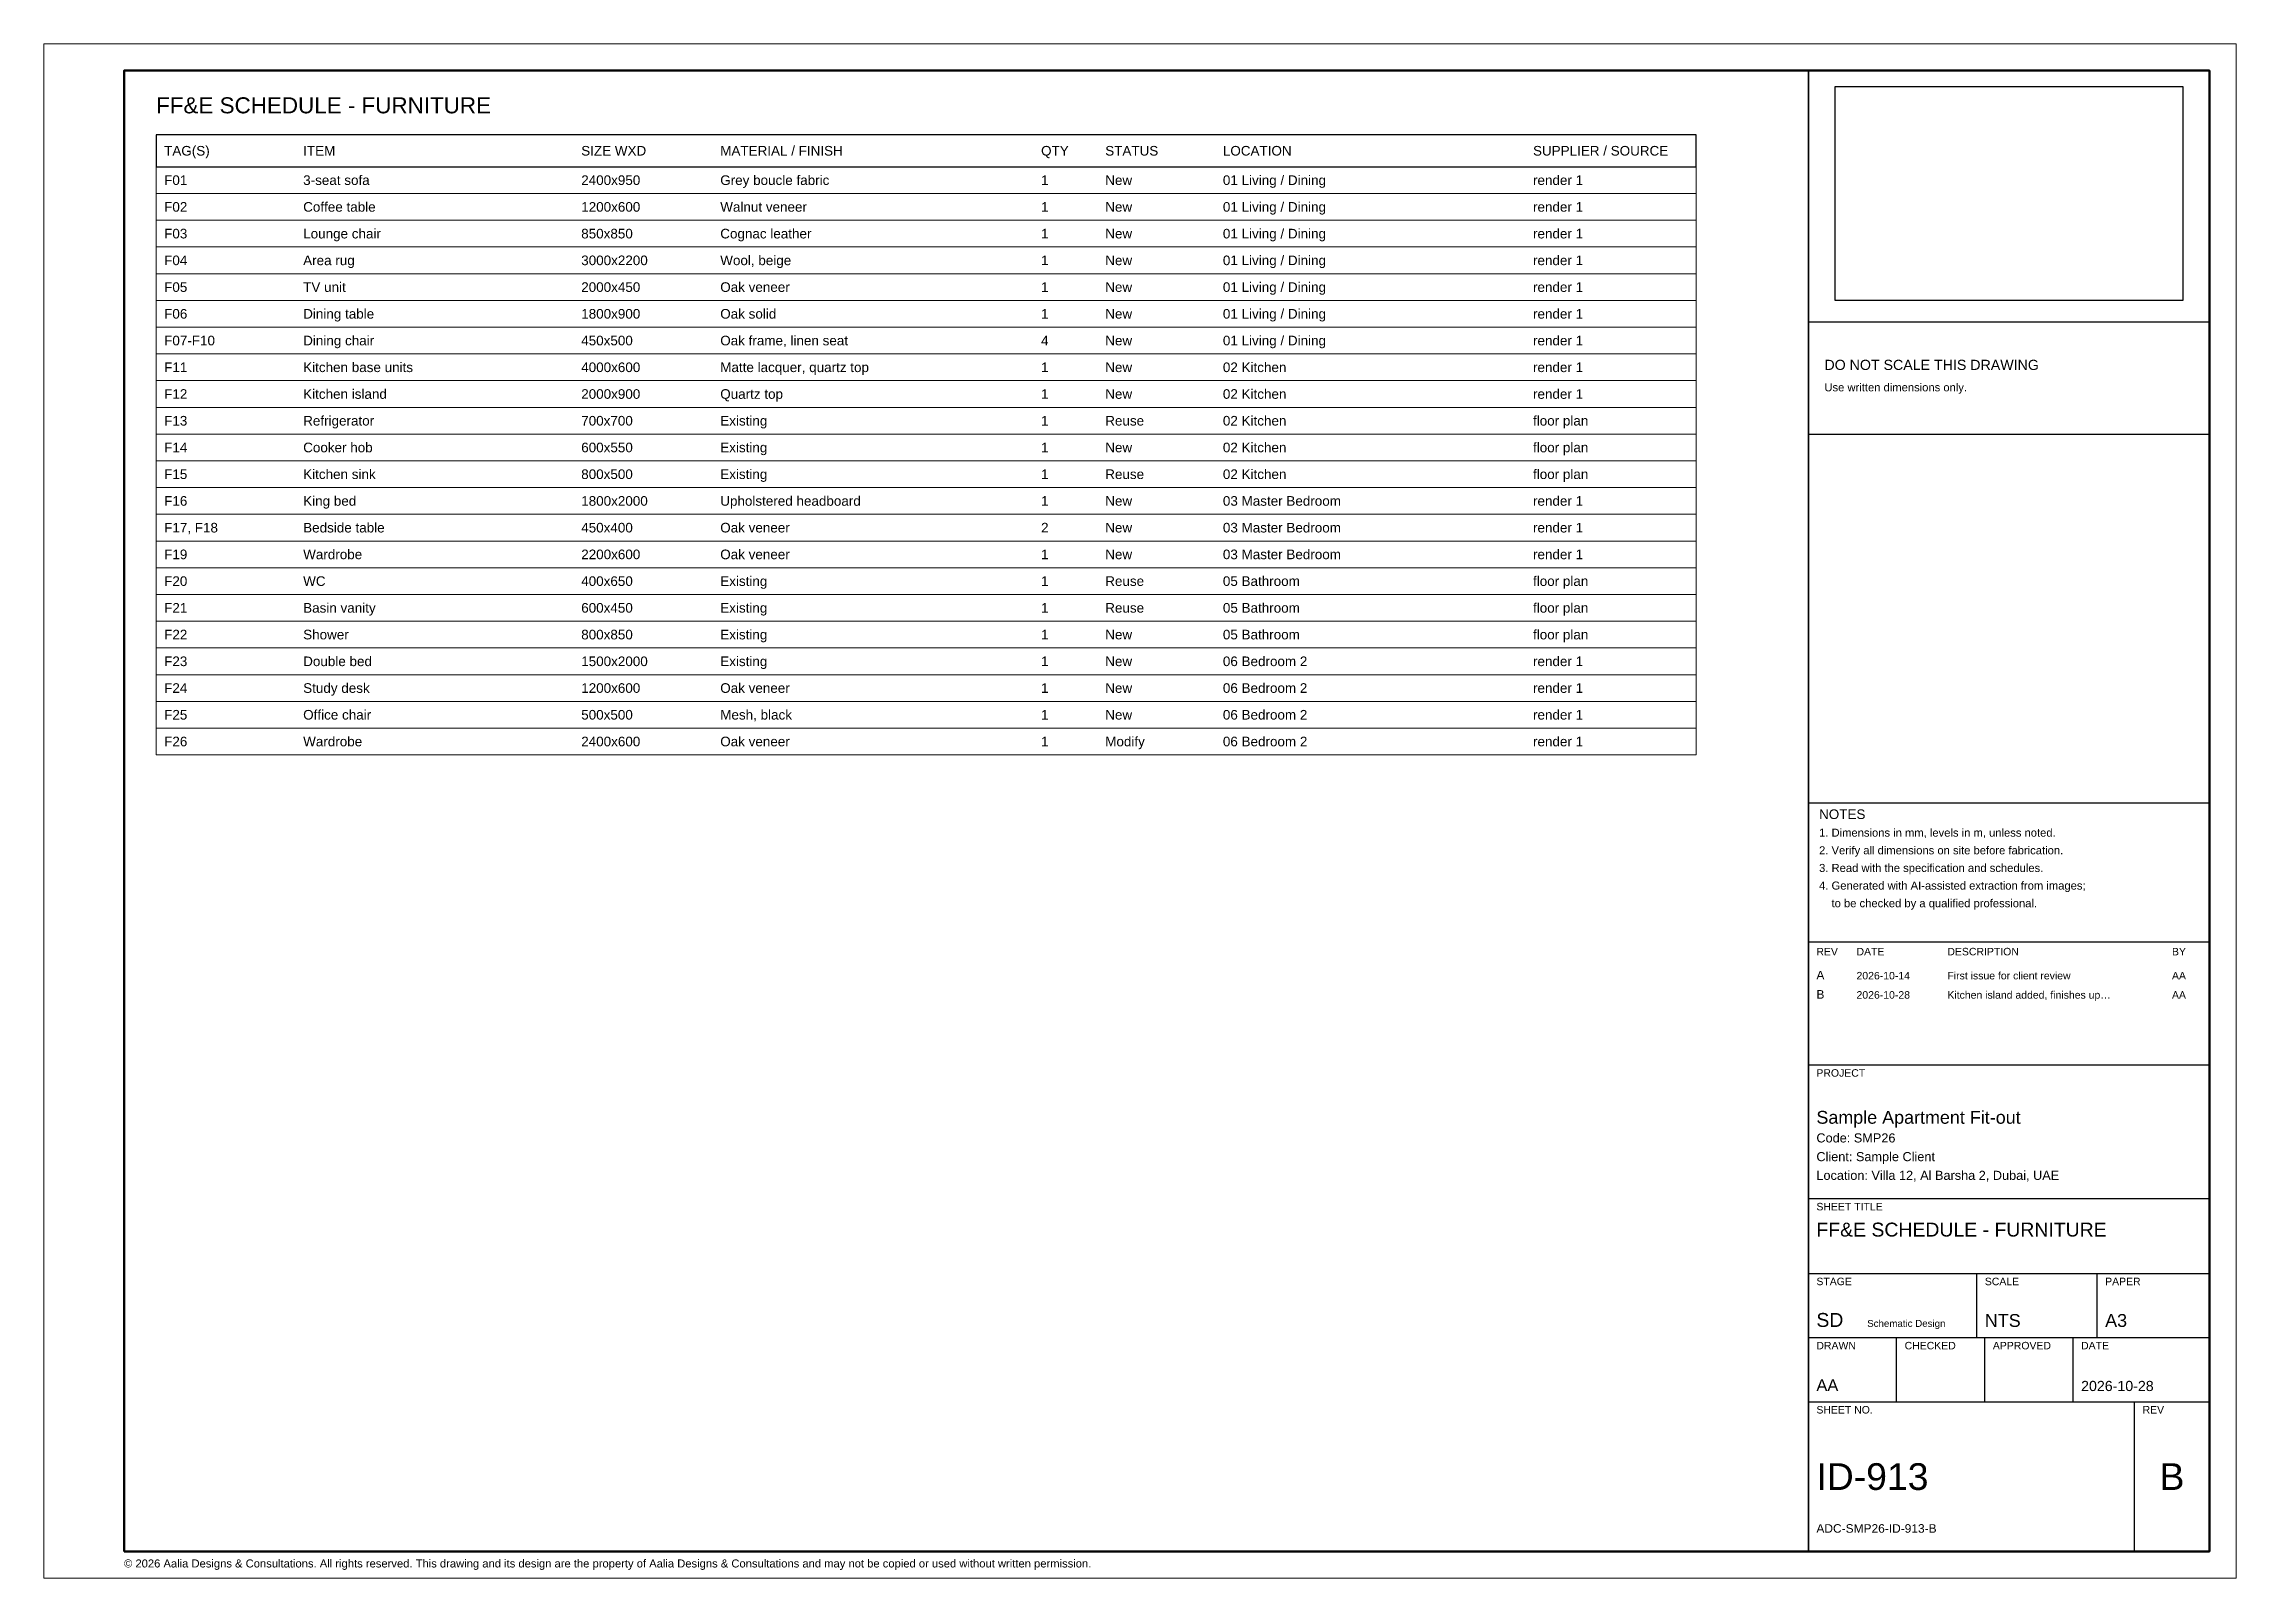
# Paper-space layout 'ID-913 FF&E schedule - furniture' of a CAD drawing. Header units: millimetres. Extents: x 5 to 415, y 5 to 292.
import ezdxf
from ezdxf.enums import TextEntityAlignment as Align

# ---------------------------------------------------------------- set-up
doc = ezdxf.new("R2010")
doc.units = ezdxf.units.MM
doc.layers.add('G-ANNO-TEXT', color=7, linetype='Continuous', lineweight=18)
doc.layers.add('G-ANNO-TTLB', color=7, linetype='Continuous', lineweight=25)
doc.styles.add('ADC', font='arial.ttf')
picture_1 = doc.add_image_def('image1.png', size_in_pixel=(1400, 861))

psp = doc.layouts.new('ID-913 FF&E schedule - furniture')

# ---------------------------------------------------------------- linework, layer by layer
at = {"layer": 'G-ANNO-TEXT', "lineweight": 25}
psp.add_lwpolyline([(26, 269), (314, 269), (314, 275), (26, 275)], close=True, dxfattribs=at)
at = {"layer": 'G-ANNO-TEXT'}
for points in [[(26, 264), (314, 264), (314, 269), (26, 269)], [(26, 259), (314, 259), (314, 264), (26, 264)], [(26, 254), (314, 254), (314, 259), (26, 259)], [(26, 249), (314, 249), (314, 254), (26, 254)], [(26, 244), (314, 244), (314, 249), (26, 249)], [(26, 239), (314, 239), (314, 244), (26, 244)], [(26, 234), (314, 234), (314, 239), (26, 239)], [(26, 229), (314, 229), (314, 234), (26, 234)], [(26, 224), (314, 224), (314, 229), (26, 229)], [(26, 219), (314, 219), (314, 224), (26, 224)], [(26, 214), (314, 214), (314, 219), (26, 219)], [(26, 209), (314, 209), (314, 214), (26, 214)], [(26, 204), (314, 204), (314, 209), (26, 209)], [(26, 199), (314, 199), (314, 204), (26, 204)], [(26, 194), (314, 194), (314, 199), (26, 199)], [(26, 189), (314, 189), (314, 194), (26, 194)], [(26, 184), (314, 184), (314, 189), (26, 189)], [(26, 179), (314, 179), (314, 184), (26, 184)], [(26, 174), (314, 174), (314, 179), (26, 179)], [(26, 169), (314, 169), (314, 174), (26, 174)], [(26, 164), (314, 164), (314, 169), (26, 169)], [(26, 159), (314, 159), (314, 164), (26, 164)]]:
    psp.add_lwpolyline(points, close=True, dxfattribs=at)
at = {"layer": 'G-ANNO-TTLB', "lineweight": 35}
psp.add_line((335, 10), (335, 287), dxfattribs=at)
at = {"layer": 'G-ANNO-TTLB'}
for p, q in [((335, 240), (410, 240)), ((335, 219), (410, 219)), ((335, 150), (410, 150)), ((335, 124), (410, 124)), ((335, 101), (410, 101)), ((335, 76), (410, 76)), ((335, 62), (410, 62)), ((366.5, 50), (366.5, 62)), ((389, 50), (389, 62)), ((335, 50), (410, 50)), ((351.5, 38), (351.5, 50)), ((368, 38), (368, 50)), ((384.5, 38), (384.5, 50)), ((335, 38), (410, 38)), ((396, 10), (396, 38))]:
    psp.add_line(p, q, dxfattribs=at)
at = {"layer": 'G-ANNO-TTLB', "lineweight": 13}
psp.add_lwpolyline([(5, 5), (415, 5), (415, 292), (5, 292)], close=True, dxfattribs=at)
at = {"layer": 'G-ANNO-TTLB', "lineweight": 50}
psp.add_lwpolyline([(20, 10), (410, 10), (410, 287), (20, 287)], close=True, dxfattribs=at)

# ---------------------------------------------------------------- texts
at = {"layer": 'G-ANNO-TEXT', "style": 'ADC'}
psp.add_text('FF&E SCHEDULE - FURNITURE', height=3, dxfattribs=at).set_placement((26, 279))
for s, p in [('TAG(S)', (27.5, 272)), ('ITEM', (53.5, 272)), ('SIZE WXD', (105.5, 272)), ('MATERIAL / FINISH', (131.5, 272)), ('QTY', (191.5, 272)), ('STATUS', (203.5, 272)), ('LOCATION', (225.5, 272)), ('SUPPLIER / SOURCE', (283.5, 272)), ('F01', (27.5, 266.5)), ('3-seat sofa', (53.5, 266.5)), ('2400x950', (105.5, 266.5)), ('Grey boucle fabric', (131.5, 266.5)), ('1', (191.5, 266.5)), ('New', (203.5, 266.5)), ('01 Living / Dining', (225.5, 266.5)), ('render 1', (283.5, 266.5)), ('F02', (27.5, 261.5)), ('Coffee table', (53.5, 261.5)), ('1200x600', (105.5, 261.5)), ('Walnut veneer', (131.5, 261.5)), ('1', (191.5, 261.5)), ('New', (203.5, 261.5)), ('01 Living / Dining', (225.5, 261.5)), ('render 1', (283.5, 261.5)), ('F03', (27.5, 256.5)), ('Lounge chair', (53.5, 256.5)), ('850x850', (105.5, 256.5)), ('Cognac leather', (131.5, 256.5)), ('1', (191.5, 256.5)), ('New', (203.5, 256.5)), ('01 Living / Dining', (225.5, 256.5)), ('render 1', (283.5, 256.5)), ('F04', (27.5, 251.5)), ('Area rug', (53.5, 251.5)), ('3000x2200', (105.5, 251.5)), ('Wool, beige', (131.5, 251.5)), ('1', (191.5, 251.5)), ('New', (203.5, 251.5)), ('01 Living / Dining', (225.5, 251.5)), ('render 1', (283.5, 251.5)), ('F05', (27.5, 246.5)), ('TV unit', (53.5, 246.5)), ('2000x450', (105.5, 246.5)), ('Oak veneer', (131.5, 246.5)), ('1', (191.5, 246.5)), ('New', (203.5, 246.5)), ('01 Living / Dining', (225.5, 246.5)), ('render 1', (283.5, 246.5)), ('F06', (27.5, 241.5)), ('Dining table', (53.5, 241.5)), ('1800x900', (105.5, 241.5)), ('Oak solid', (131.5, 241.5)), ('1', (191.5, 241.5)), ('New', (203.5, 241.5)), ('01 Living / Dining', (225.5, 241.5)), ('render 1', (283.5, 241.5)), ('F07-F10', (27.5, 236.5)), ('Dining chair', (53.5, 236.5)), ('450x500', (105.5, 236.5)), ('Oak frame, linen seat', (131.5, 236.5)), ('4', (191.5, 236.5)), ('New', (203.5, 236.5)), ('01 Living / Dining', (225.5, 236.5)), ('render 1', (283.5, 236.5)), ('F11', (27.5, 231.5)), ('Kitchen base units', (53.5, 231.5)), ('4000x600', (105.5, 231.5)), ('Matte lacquer, quartz top', (131.5, 231.5)), ('1', (191.5, 231.5)), ('New', (203.5, 231.5)), ('02 Kitchen', (225.5, 231.5)), ('render 1', (283.5, 231.5)), ('F12', (27.5, 226.5)), ('Kitchen island', (53.5, 226.5)), ('2000x900', (105.5, 226.5)), ('Quartz top', (131.5, 226.5)), ('1', (191.5, 226.5)), ('New', (203.5, 226.5)), ('02 Kitchen', (225.5, 226.5)), ('render 1', (283.5, 226.5)), ('F13', (27.5, 221.5)), ('Refrigerator', (53.5, 221.5)), ('700x700', (105.5, 221.5)), ('Existing', (131.5, 221.5)), ('1', (191.5, 221.5)), ('Reuse', (203.5, 221.5)), ('02 Kitchen', (225.5, 221.5)), ('floor plan', (283.5, 221.5)), ('F14', (27.5, 216.5)), ('Cooker hob', (53.5, 216.5)), ('600x550', (105.5, 216.5)), ('Existing', (131.5, 216.5)), ('1', (191.5, 216.5)), ('New', (203.5, 216.5)), ('02 Kitchen', (225.5, 216.5)), ('floor plan', (283.5, 216.5)), ('F15', (27.5, 211.5)), ('Kitchen sink', (53.5, 211.5)), ('800x500', (105.5, 211.5)), ('Existing', (131.5, 211.5)), ('1', (191.5, 211.5)), ('Reuse', (203.5, 211.5)), ('02 Kitchen', (225.5, 211.5)), ('floor plan', (283.5, 211.5)), ('F16', (27.5, 206.5)), ('King bed', (53.5, 206.5)), ('1800x2000', (105.5, 206.5)), ('Upholstered headboard', (131.5, 206.5)), ('1', (191.5, 206.5)), ('New', (203.5, 206.5)), ('03 Master Bedroom', (225.5, 206.5)), ('render 1', (283.5, 206.5)), ('F17, F18', (27.5, 201.5)), ('Bedside table', (53.5, 201.5)), ('450x400', (105.5, 201.5)), ('Oak veneer', (131.5, 201.5)), ('2', (191.5, 201.5)), ('New', (203.5, 201.5)), ('03 Master Bedroom', (225.5, 201.5)), ('render 1', (283.5, 201.5)), ('F19', (27.5, 196.5)), ('Wardrobe', (53.5, 196.5)), ('2200x600', (105.5, 196.5)), ('Oak veneer', (131.5, 196.5)), ('1', (191.5, 196.5)), ('New', (203.5, 196.5)), ('03 Master Bedroom', (225.5, 196.5)), ('render 1', (283.5, 196.5)), ('F20', (27.5, 191.5)), ('WC', (53.5, 191.5)), ('400x650', (105.5, 191.5)), ('Existing', (131.5, 191.5)), ('1', (191.5, 191.5)), ('Reuse', (203.5, 191.5)), ('05 Bathroom', (225.5, 191.5)), ('floor plan', (283.5, 191.5)), ('F21', (27.5, 186.5)), ('Basin vanity', (53.5, 186.5)), ('600x450', (105.5, 186.5)), ('Existing', (131.5, 186.5)), ('1', (191.5, 186.5)), ('Reuse', (203.5, 186.5)), ('05 Bathroom', (225.5, 186.5)), ('floor plan', (283.5, 186.5)), ('F22', (27.5, 181.5)), ('Shower', (53.5, 181.5)), ('800x850', (105.5, 181.5)), ('Existing', (131.5, 181.5)), ('1', (191.5, 181.5)), ('New', (203.5, 181.5)), ('05 Bathroom', (225.5, 181.5)), ('floor plan', (283.5, 181.5)), ('F23', (27.5, 176.5)), ('Double bed', (53.5, 176.5)), ('1500x2000', (105.5, 176.5)), ('Existing', (131.5, 176.5)), ('1', (191.5, 176.5)), ('New', (203.5, 176.5)), ('06 Bedroom 2', (225.5, 176.5)), ('render 1', (283.5, 176.5)), ('F24', (27.5, 171.5)), ('Study desk', (53.5, 171.5)), ('1200x600', (105.5, 171.5)), ('Oak veneer', (131.5, 171.5)), ('1', (191.5, 171.5)), ('New', (203.5, 171.5)), ('06 Bedroom 2', (225.5, 171.5)), ('render 1', (283.5, 171.5)), ('F25', (27.5, 166.5)), ('Office chair', (53.5, 166.5)), ('500x500', (105.5, 166.5)), ('Mesh, black', (131.5, 166.5)), ('1', (191.5, 166.5)), ('New', (203.5, 166.5)), ('06 Bedroom 2', (225.5, 166.5)), ('render 1', (283.5, 166.5)), ('F26', (27.5, 161.5)), ('Wardrobe', (53.5, 161.5)), ('2400x600', (105.5, 161.5)), ('Oak veneer', (131.5, 161.5)), ('1', (191.5, 161.5)), ('Modify', (203.5, 161.5)), ('06 Bedroom 2', (225.5, 161.5)), ('render 1', (283.5, 161.5))]:
    psp.add_text(s, height=1.8, dxfattribs=at).set_placement(p, align=Align.MIDDLE_LEFT)
at = {"layer": 'G-ANNO-TTLB', "style": 'ADC'}
for s, height, p in [('DO NOT SCALE THIS DRAWING', 1.9, (338, 231)), ('Use written dimensions only.', 1.5, (338, 227)), ('NOTES', 1.8, (337, 147)), ('1. Dimensions in mm, levels in m, unless noted.', 1.5, (337, 143.7)), ('2. Verify all dimensions on site before fabrication.', 1.5, (337, 140.4)), ('4. Generated with AI-assisted extraction from images;', 1.5, (337, 133.8)), ('3. Read with the specification and schedules.', 1.5, (337, 137.1)), ('    to be checked by a qualified professional.', 1.5, (337, 130.5)), ('REV', 1.4, (336.5, 121.5)), ('DATE', 1.4, (344, 121.5)), ('DESCRIPTION', 1.4, (361, 121.5)), ('BY', 1.4, (403, 121.5)), ('A', 1.6, (336.5, 117)), ('B', 1.6, (336.5, 113.4)), ('2026-10-14', 1.4, (344, 117)), ('2026-10-28', 1.4, (344, 113.4)), ('First issue for client review', 1.4, (361, 117)), ('Kitchen island added, finishes up…', 1.4, (361, 113.4)), ('AA', 1.4, (403, 117)), ('AA', 1.4, (403, 113.4)), ('PROJECT', 1.4, (336.5, 98.8)), ('Sample Apartment Fit-out', 2.4, (336.5, 90)), ('Code: SMP26', 1.7, (336.5, 86.5)), ('Client: Sample Client', 1.7, (336.5, 83)), ('Location: Villa 12, Al Barsha 2, Dubai, UAE', 1.7, (336.5, 79.5)), ('SHEET TITLE', 1.4, (336.5, 73.8)), ('STAGE', 1.4, (336.5, 59.8)), ('SCALE', 1.4, (368, 59.8)), ('PAPER', 1.4, (390.5, 59.8)), ('SD', 2.6, (336.5, 52)), ('Schematic Design', 1.3, (346, 52)), ('NTS', 2.4, (368, 52)), ('A3', 2.4, (390.5, 52)), ('DRAWN', 1.4, (336.5, 47.8)), ('CHECKED', 1.4, (353, 47.8)), ('APPROVED', 1.4, (369.5, 47.8)), ('DATE', 1.4, (386, 47.8)), ('AA', 2.2, (336.5, 40)), ('2026-10-28', 1.9, (386, 40)), ('SHEET NO.', 1.4, (336.5, 35.8)), ('REV', 1.4, (397.5, 35.8)), ('ADC-SMP26-ID-913-B', 1.6, (336.5, 13.5)), ('© 2026 Aalia Designs & Consultations. All rights reserved. This drawing and its design are the property of Aalia Designs & Consultations and may not be copied or used without written permission.', 1.5, (20, 7))]:
    psp.add_text(s, height=height, dxfattribs=at).set_placement(p)
psp.add_text('ID-913', height=5, dxfattribs=at).set_placement((336.5, 24), align=Align.MIDDLE_LEFT)
psp.add_text('B', height=5, dxfattribs=at).set_placement((403, 24), align=Align.MIDDLE_CENTER)
at = {"layer": 'G-ANNO-TTLB', "insert": (336.5, 71.5), "char_height": 2.6, "width": 71, "attachment_point": 1, "style": 'ADC'}
psp.add_mtext('FF&E SCHEDULE - FURNITURE', dxfattribs=at)

# ---------------------------------------------------------------- pictures from other files: only their frames are drawn
at = {"layer": 'G-ANNO-TTLB'}
image = psp.add_image(picture_1, insert=(339.98, 244), size_in_units=(65.04, 40), dxfattribs=at)

doc.saveas('drawing.dxf')
